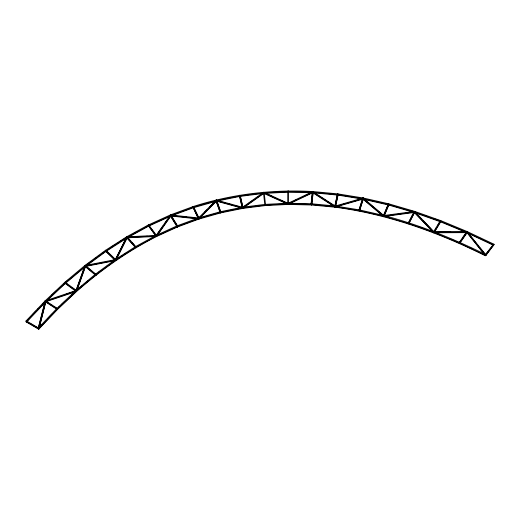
<?xml version="1.0" encoding="UTF-8"?>
<svg xmlns="http://www.w3.org/2000/svg" width="520" height="520" viewBox="0 0 520 520"><rect width="100%" height="100%" fill="white"/><g stroke="black" fill="none" stroke-linecap="round" stroke-linejoin="round"><path stroke-width="0.78" d="M433.856 232.791L433.843 231.732L466.954 231.589L466.96 232.648L436.274 232.778M311.461 204.269L311.422 205.004L288.1 204.471L288.08 203.938L288.119 203.197L311.441 203.736L311.402 204.471C273.416 202.358 235.086 206.908 198.855 218.589L198.562 217.893L220.331 211.705L220.597 212.94L242.756 208.436L242.73 207.896L242.567 207.181L220.369 211.692L220.578 212.407M288.145 203.736L288.1 204.471L265.213 205.614L265.148 204.347L288.08 203.203L288.145 204.471L288.119 203.931M388.752 204.308L388.726 203.775L388.407 204.464L414.245 212.004L414.563 211.315L388.726 203.775L363.142 197.944L362.934 199.192L337.668 195.104L312.728 192.777L312.786 191.51C272.396 189.274 231.641 194.123 193.102 206.537L193.089 207.083M311.149 203.808L312.24 193.875M311.903 203.853L313.163 192.387M193.102 206.537L193.394 207.233C231.822 194.844 272.467 190.008 312.748 192.244L312.825 191.51L337.805 193.843L363.11 197.938L363.162 198.478M311.422 205.004L311.48 203.736L335.185 205.953L335.088 207.22C387.615 214.156 438.041 232.258 485.31 255.775L485.778 255.138M311.5 204.269L311.382 205.004L335.088 207.22L335.225 205.959L359.32 209.853L359.151 211.114M312.709 192.244L337.682 194.578L337.805 193.843L337.701 195.111L337.838 193.85M334.938 206.005L337.389 194.656M335.686 206.102L338.137 194.747M38.941 328.848L38.201 328.731L38.181 328.289L45.136 301.022L45.877 301.139L38.928 329.056L38.214 328.614M38.395 327.951L44.759 303.024M39.539 326.508L45.897 301.581M337.668 195.104L337.857 194.383M359.112 209.892L362.661 198.718M359.847 210.035L363.396 198.861M45.87 301.808L65.487 283.309L85.573 266.487L85.592 265.824L84.864 265.661L75.9 290.661L76.629 290.823L76.609 291.486C100.952 270.03 127.634 251.192 156.611 236.509L156.124 235.346L135.486 246.597L135.987 247.208L156.591 235.969L177.547 226.434L198.887 218.576L198.523 217.906L177.144 225.778L156.124 235.346L156.578 236.522L177.567 226.967L177.144 225.778L177.535 226.987L198.913 219.108L220.636 212.933L220.35 212.238M76.46 289.594L84.611 266.87M76.629 290.823L85.592 265.824M77.188 289.75L85.612 266.272M335.029 206.681L359.125 210.574L359.353 209.859L383.838 215.442L383.565 216.678L383.871 215.449C419.12 224.809 453.109 238.407 485.758 254.605L485.31 255.775M383.669 215.462L388.226 204.516M384.391 215.65L388.947 204.705M242.502 207.877L242.756 207.298L216.457 200.077L216.203 200.655L242.502 207.877L242.522 208.325M115.876 259.974L127.277 237.211L126.575 236.99L115.174 259.753L115.895 260.423L115.193 260.202M115.551 259.486L126.237 238.147M116.61 258.999L127.296 237.653M408.61 222.716L412.62 214.89M408.947 223.659L414.407 212.979M408.441 223.931L408.766 222.716L408.415 223.399L383.546 216.138L359.093 210.567M408.388 223.392L433.647 232.33L434.025 231.66L433.674 232.869L433.537 232.232L414.109 211.894L414.707 211.517L434.142 231.849L433.537 232.232M440.719 220.571L440.343 221.247L414.219 211.998L414.596 211.322L440.719 220.571L440.765 221.117M435.188 229.58L436.443 227.506M437.281 226.115L440.213 221.267M434.616 231.92L440.888 221.526M440.317 221.234L440.746 220.578L467.162 231.524L466.732 232.174L440.317 221.234L440.362 221.78L415.734 213.064M459.719 242.3L459.297 243.483L459.7 242.287L459.271 242.944L433.628 232.323M459.615 242.327L460.928 240.428M462.248 238.531L466.635 232.193M467.298 232.486L459.836 243.256L459.173 242.964M156.494 235.352L163.41 225.453M164.333 224.133L167.102 220.175M168.487 218.192L169.871 216.209M156.669 235.859L170.976 215.404L170.313 215.105L156.013 235.567L156.689 236.308L170.989 215.846M287.911 203.879L263.608 192.842L263.985 192.303L288.294 203.346L287.931 204.328L263.627 193.284M440.336 221.774L466.752 232.713L467.181 231.53L493.896 244.153L493.916 244.692M459.271 243.471L459.738 242.833M493.896 244.153L493.428 244.79L466.713 232.167M486.181 254.02L489.053 250.335M490.009 249.106L490.965 247.878M491.926 246.649L493.363 244.803M485.843 255.125L493.981 244.68L493.344 244.355L485.206 254.806L485.862 255.573L485.225 255.255M485.862 255.573L493.981 244.68M26.137 321.483L26.585 320.983L38.779 328.094L38.344 329.036L26.156 321.925L26.137 321.483L38.331 328.594M26.156 321.925L26.605 321.432M38.344 329.036L38.798 328.543M75.368 290.933L64.889 283.257L64.799 282.282L84.903 265.447L105.521 250.263L126.646 236.769L127.205 237.341C89.518 259.857 56.154 288.964 26.715 321.406L26.741 321.945L26 320.964L45.149 300.814L64.785 282.302L65.468 283.322M27.664 319.774L28.756 318.624M32.585 314.594L35.867 311.136M37.512 309.413L38.604 308.256M42.432 304.226L45.169 301.346M27.287 321.367L45.884 301.788M39.858 326.878L42.055 324.571M48.093 318.214L51.935 314.171M57.57 308.88L38.909 328.523L38.194 328.081L56.855 308.438L75.92 290.459L76.602 290.933L96.025 274.671L115.83 260.091L115.219 259.552L95.394 274.151L75.939 290.446L76.583 290.947L57.557 308.893L56.868 308.418L57.577 309.426L38.928 329.056M199.004 218.478L216.625 200.551L216.034 200.174L198.412 218.101L199.024 218.92L198.432 218.543M199.569 217.386L200.707 216.229M204.685 212.186L206.96 209.872M209.8 206.98L213.213 203.515M200.161 217.763L216.645 201M334.893 206.603L335.368 206.122L313.007 191.678L312.526 192.16L334.893 206.603L334.906 207.051L312.546 192.608M56.973 308.939L57.454 308.464L45.747 300.839L45.266 301.32L56.973 308.939L56.992 309.387L57.454 308.464M51.532 295.347L56.147 290.999M63.648 283.92L68.477 279.76M58.623 307.32L59.774 306.235M61.509 304.603L64.974 301.334M71.325 295.347L74.782 292.084M57.577 309.426L76.629 291.467M76.024 291.414L76.538 290.959M77.779 289.452L79.606 287.924M80.814 286.91L82.641 285.382M83.856 284.369L88.108 280.807M95.992 274.69L95.446 275.125L95.973 274.248L85.508 265.531L84.955 265.961L96.044 275.204L95.394 274.151L96.025 274.671M383.435 216.053L383.988 215.625L363.291 198.127L362.739 198.556L383.435 216.053L383.448 216.495M85.592 265.493L88.809 263.12M93.314 259.805L95.888 257.907M101.68 253.643L103.61 252.226M106.151 251.342L85.553 266.507L84.929 265.428L84.929 265.98M98.612 272.331L100.535 270.913M106.288 266.675L107.569 265.733M112.047 262.438L113.321 261.495M242.879 207.818L264.043 192.803L263.549 192.342L242.385 207.357L242.892 208.26M243.061 207.337L245.044 205.927M248.352 203.58L252.323 200.766M255.632 198.419L258.278 196.541M260.923 194.669L262.906 193.258M244.218 207.324L264.062 193.245M105.534 250.783L106.119 250.38L115.817 259.662L115.232 260.065L115.252 260.514L115.837 260.111L115.823 260.644L105.534 250.783L105.547 250.25L113.555 257.927M111.013 247.306L113.055 245.999M119.86 241.65L121.225 240.78M123.942 239.044L125.307 238.173M127.224 237.874L106.126 251.362L105.547 250.25M117.286 258.778L118.638 257.913M121.329 256.191L122.681 255.333M124.703 254.04L126.724 252.746M136.019 247.189L115.804 260.104L115.245 259.532L135.46 246.617L136.006 247.741L126.62 237.283L127.231 236.919L136.045 246.766L135.434 247.13M135.447 247.578L136.065 247.214M148.278 224.972L126.672 236.75L127.173 237.361L148.779 225.576L148.278 224.972L170.424 214.89L193.063 206.55L193.433 207.22L170.827 215.54L170.463 214.877L170.859 215.527L148.746 225.596L148.31 224.952L148.304 225.505L146.211 226.642M135.057 232.726L136.454 231.966M129.285 236.756L148.798 226.109L170.879 216.067M483.717 253.714L466.629 232.063L467.266 231.725L485.843 254.794L485.225 255.58L485.862 255.242M148.207 225.478L148.857 225.154L156.663 235.553L156.019 235.872L148.207 225.478L155.578 235.709M295.191 200.356L296.641 199.667M304.616 195.884L309.699 193.479M288.288 203.873L312.956 192.186L312.579 191.659L287.918 203.346L288.308 204.321L312.975 192.634M177.691 226.467L177.008 226.746L170.319 215.839M172.354 215.52L193.453 207.753M194.857 219.797L197.073 218.985M45.383 301.243L45.37 300.794L76.121 290.459L76.401 291.025L76.421 291.473L45.669 301.808M65.377 294.522L75.374 291.161M76.401 291.025L45.65 301.36L45.37 300.794M192.894 207.044L193.603 206.817L199.062 218.172L198.354 218.4L192.894 207.044L198.029 218.14M198.374 218.849L199.082 218.614M335.25 206.648L363.135 198.627L362.888 198.055L335.01 206.076L335.27 207.097M343.544 204.067L345.872 203.398M354.387 200.947L356.714 200.285M336.817 206.648L363.155 199.076M193.414 207.766L214.955 201.643M220.129 212.628L220.857 212.453M217.237 201.052L239.98 196.424M85.312 266.045L115.609 260.163L115.447 259.565L85.15 265.447L85.332 266.487L113.237 261.072M383.767 216.138L414.466 212.011L414.349 211.406L383.65 215.534L383.779 216.587M385.359 216.372L413.693 212.563M263.081 193.525L239.941 196.43L239.792 195.169L239.961 195.891M264.81 205.238L265.57 205.172M263.835 193.433L288.151 192.212L310.382 192.725M134.875 236.867L137.261 236.75M146.01 236.34L147.595 236.262M156.358 236.022L126.939 237.406L126.913 236.795L156.325 235.404L156.358 236.022L156.377 236.464L126.958 237.848M434.668 232.174L450.821 232.102M433.836 232.349L466.941 232.2M311.363 204.464L335.069 206.681M180.343 216.437L181.942 216.606M185.153 216.957L186.758 217.126M171.405 216.093L197.067 218.862M38.181 328.289L38.922 328.4M337.643 194.571L362.915 198.66L363.11 197.938L363.129 198.471M75.92 291.109L76.641 291.265M362.882 198.653L388.44 204.471L388.7 203.769L388.719 204.302M362.901 199.186L388.459 205.01L411.983 211.874M219.57 201.37L221.891 202.007M228.852 203.918L231.172 204.555M236.587 206.044L238.908 206.681M216.222 201.103L240.201 207.688M410.787 210.743L413.069 211.406M424.32 215.293L426.556 216.086M433.277 218.465L438.503 220.311M418.737 226.772L424.099 228.67M450.925 239.181L453.128 240.091M269.159 195.091L272.103 196.43M280.209 200.109L284.628 202.118M480.2 238.206L481.644 238.888M466.732 232.7L493.447 245.323M470.587 247.962L472.758 248.989M459.251 242.938L485.29 255.242M29.991 323.401L31.343 324.194M32.702 324.987L34.053 325.774M35.412 326.567L36.764 327.353M45.149 300.814L45.864 301.256L45.162 300.8L45.156 301.47M26 320.964L26.715 321.406M315.062 193.44L316.413 194.317M319.124 196.066L322.511 198.25M323.869 199.128L325.221 200.005M327.932 201.754L334.029 205.692M47.066 302.133L49.017 303.401M50.316 304.252L52.267 305.519M54.223 306.793L56.823 308.483M45.286 301.762L56.342 308.964M65.403 282.796L67.366 284.239M72.605 288.08L75.225 289.998M84.903 265.447L85.553 265.954M64.799 282.282L65.448 282.789M87.373 267.514L89.219 269.055M90.448 270.075L92.3 271.615M94.146 273.156L95.374 274.183M84.974 266.409L94.828 274.612M364.526 199.602L380.959 213.499M382.174 214.526L383.396 215.553M362.752 199.004L381.622 214.955M95.42 274.683L96.025 275.223M105.553 251.225L114.68 259.968M115.265 260.065L115.823 260.644M418.613 216.028L421.388 218.933M423.053 220.675L430.826 228.813M414.122 212.342L431.893 230.932M127.77 237.939L129.844 240.26M131.917 242.573L133.991 244.894M134.934 247L126.633 237.725L126.575 236.99M135.512 247.136L136.006 247.741M468.286 233.415L476.32 243.393M477.828 245.264L478.829 246.513M479.837 247.761L485.362 254.618M466.629 232.063L485.206 255.138M148.876 225.602L154.388 232.941M155.305 234.162L156.221 235.385M177.131 226.33L177.567 226.967M171.841 216.925L177.268 225.784M198.549 218.446L198.913 219.108L198.887 218.576M177.171 226.317L177.535 226.987M76.141 290.908L76.421 291.473M193.622 207.259L198.738 217.906M216.183 199.972L216.203 200.512M198.582 218.433L198.874 219.122M216.97 201.455L220.597 211.718M216.242 201.63L219.869 211.9M220.389 212.232L220.597 212.94M115.46 260.013L115.628 260.611L115.609 260.163M240.247 195.962L242.847 207.22M239.506 196.086L242.099 207.344M263.731 192.166L263.75 192.699M265.128 204.886L265.252 205.614L242.71 208.442L242.522 207.188L265.109 204.347L265.213 205.614M467.266 231.725L467.285 232.167M414.707 211.517L414.726 211.965M363.291 198.127L363.304 198.575M362.888 198.055L362.908 198.497M263.985 192.303L264.004 192.751M263.549 192.342L263.569 192.79M216.457 200.077L216.476 200.519M216.034 200.174L216.053 200.623M127.205 237.341L127.192 237.894M84.864 265.661L84.884 266.11M287.736 191.36L287.722 203.619L288.483 203.606L288.49 191.353L287.736 191.36M288.132 190.944L288.087 191.678L288.087 190.944M312.39 191.9L311.044 204.126L311.798 204.165L313.144 191.945L312.39 191.9M170.703 214.948L170.586 215.56L198.653 218.589L198.672 219.037L198.764 217.984L170.703 214.948M337.37 194.207L334.757 206.317L335.504 206.408L338.117 194.305L337.37 194.207M362.648 198.269L358.859 210.191L359.593 210.333L363.382 198.412L362.648 198.269M388.213 204.074L383.351 215.742L384.066 215.93L388.928 204.256L388.213 204.074M414.057 211.594L408.232 222.983L408.928 223.21L414.759 211.816L414.057 211.594M440.193 220.825L433.498 231.907L434.181 232.167L440.875 221.084L440.193 220.825M466.615 231.744L459.16 242.515L459.817 242.808L467.279 232.037L466.615 231.744M65.383 282.353L64.87 282.808L76.005 290.972L76.518 290.511L65.383 282.353M170.983 215.111L170.306 215.391L176.989 226.297L177.671 226.018L170.983 215.111M216.697 200.278L215.969 200.453L220.109 212.186L220.838 212.004L216.697 200.278M240.227 195.514L239.486 195.637L242.255 207.649L243.003 207.525L240.227 195.514M264.173 192.543L263.419 192.608L264.797 204.789L265.551 204.724L264.173 192.543"/></g></svg>
